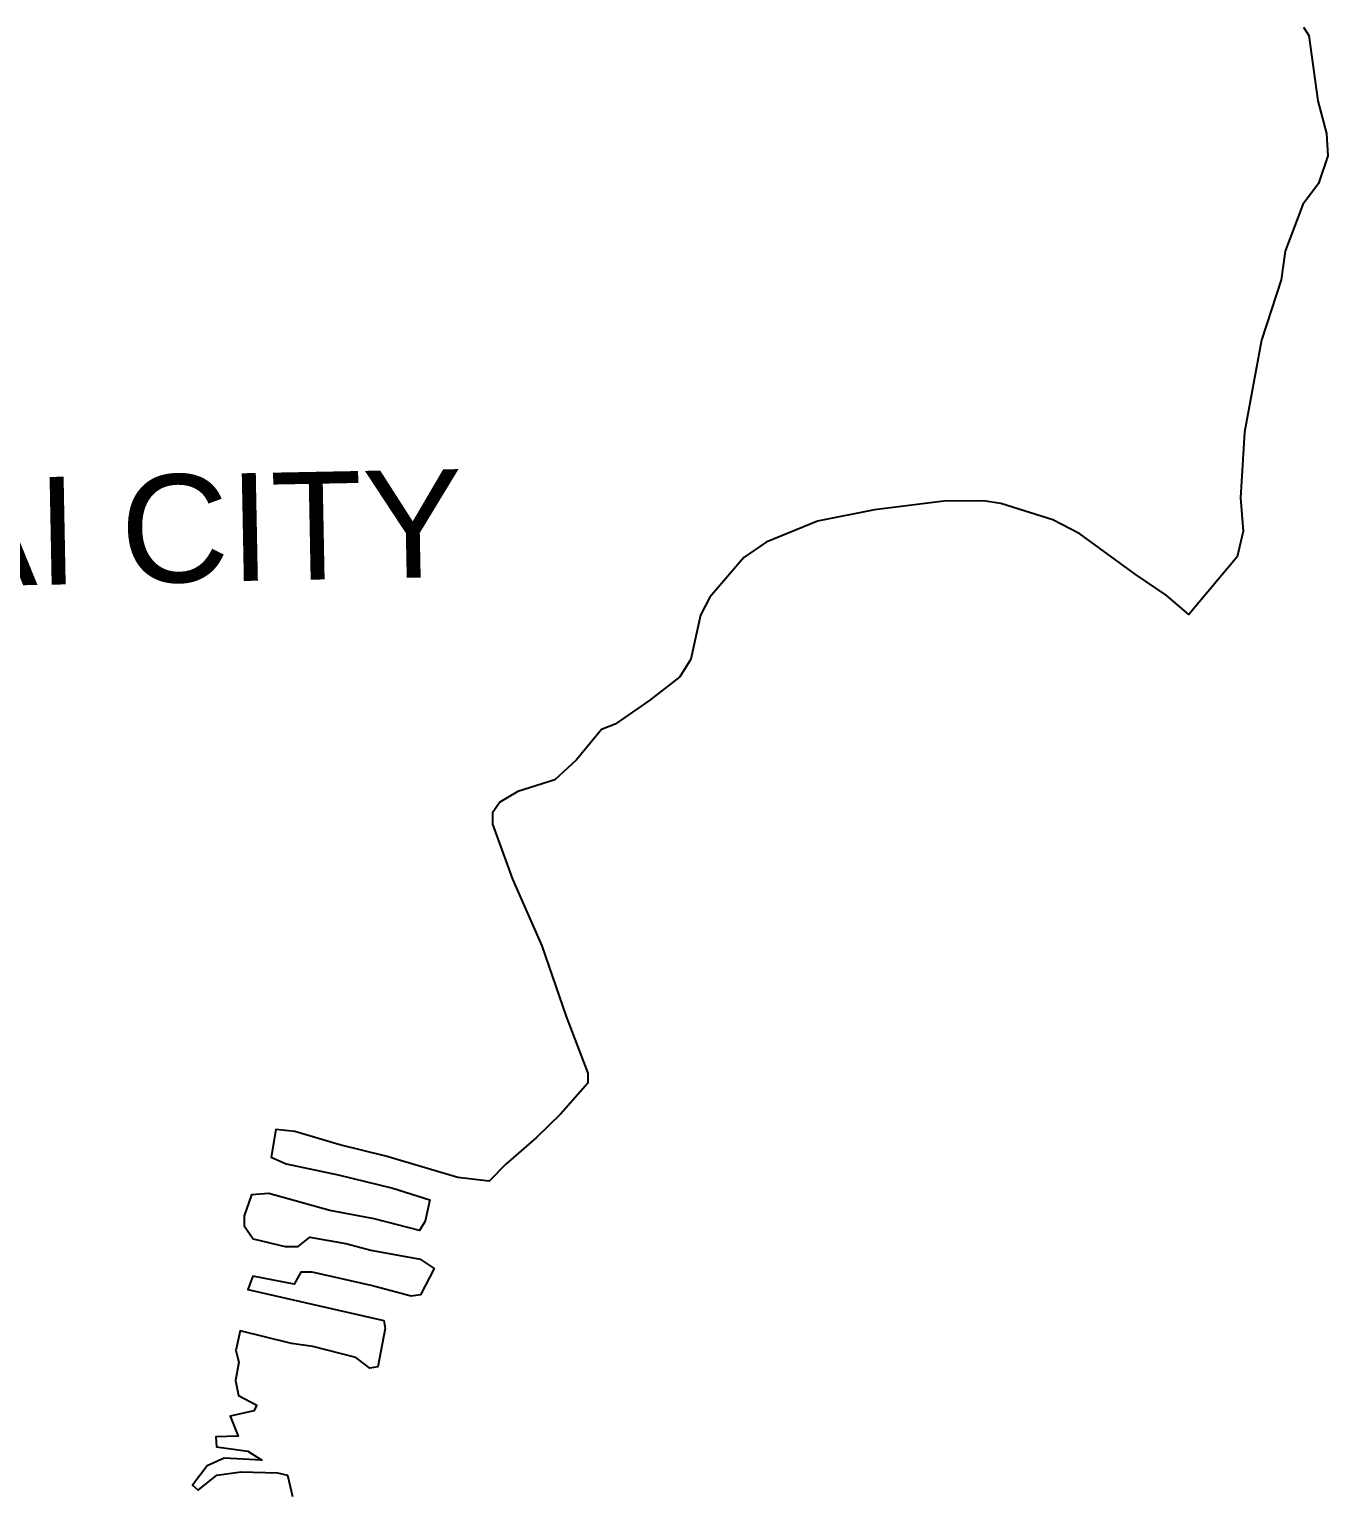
# Model space of a CAD drawing. Header units: metres. Extents: x 267218 to 277461, y 2088854 to 2108025.
# Drawn here: x 272810 to 277461, y 2098667 to 2103907 of the extents above; entities that cross this region are included whole.
import ezdxf

# ---------------------------------------------------------------- set-up
doc = ezdxf.new("R2010")
doc.units = ezdxf.units.M
doc.layers.add('VILLAGE BOUNDRY', color=10, linetype='Continuous')
doc.layers.add('VILLAGE NAME', color=250, linetype='Continuous')

msp = doc.modelspace()

# ---------------------------------------------------------------- linework, layer by layer
at = {"layer": 'VILLAGE BOUNDRY', "color": 3}
msp.add_polyline3d([(277374.2, 2103914.8, 0), (277393.3, 2103884.7, 0), (277425.4, 2103650.5, 0), (277456.6, 2103533.5, 0), (277461, 2103454.1, 0), (277427.8, 2103355.5, 0), (277371.7, 2103279.4, 0), (277308.7, 2103112.5, 0), (277294.4, 2103010.3, 0), (277224.3, 2102794.1, 0), (277162.6, 2102464.6, 0), (277148.5, 2102229.6, 0), (277158.3, 2102110.7, 0), (277137, 2102018, 0), (276963.9, 2101811.3, 0), (276882.1, 2101880.6, 0), (276771.6, 2101955.9, 0), (276573.2, 2102100.1, 0), (276476.3, 2102150.8, 0), (276289.8, 2102209.8, 0), (276226.9, 2102218.4, 0), (276085.7, 2102217.2, 0), (275837.1, 2102186.1, 0), (275633.4, 2102146.3, 0), (275450.1, 2102070.9, 0), (275369.9, 2102016.4, 0), (275247.7, 2101874.2, 0), (275214.6, 2101808.9, 0), (275180, 2101651.7, 0), (275140.1, 2101588.6, 0), (275033.2, 2101504.9, 0), (274908.3, 2101418.7, 0), (274859.1, 2101400.3, 0), (274770.3, 2101292, 0), (274692.4, 2101219.6, 0), (274560.5, 2101178.2, 0), (274495.8, 2101139.6, 0), (274469.2, 2101101.3, 0), (274469.5, 2101060.9, 0), (274540.6, 2100864.2, 0), (274645.6, 2100625.3, 0), (274732.8, 2100372.6, 0), (274810.7, 2100169.3, 0), (274811, 2100133.4, 0), (274713.2, 2100022.8, 0), (274626.5, 2099939.1, 0), (274517.4, 2099844.1, 0), (274457.3, 2099783.1, 0), (274345.1, 2099795.6, 0), (274086.7, 2099872, 0), (273922.7, 2099913.3, 0), (273760.9, 2099961.3, 0), (273693.5, 2099967.4, 0), (273676.4, 2099868.7, 0), (273730.4, 2099844.5, 0), (273916.8, 2099805.6, 0), (274112.2, 2099757.9, 0), (274244.8, 2099716.4, 0), (274227.5, 2099640, 0), (274207.6, 2099606.2, 0), (274045.9, 2099647.5, 0), (273886.4, 2099677.6, 0), (273668.5, 2099738.6, 0), (273605.7, 2099733.6, 0), (273579.4, 2099659.4, 0), (273579.7, 2099623.5, 0), (273611.5, 2099576.7, 0), (273726, 2099548.5, 0), (273773.1, 2099548.9, 0), (273815.4, 2099582.9, 0), (273943.4, 2099559.3, 0), (274033.3, 2099535.3, 0), (274210.7, 2099503.1, 0), (274260.3, 2099469.9, 0), (274211.7, 2099375.4, 0), (274178.1, 2099370.6, 0), (274034.3, 2099409.8, 0), (273823.2, 2099457.4, 0), (273782.8, 2099457.1, 0), (273758.5, 2099414.3, 0), (273610.3, 2099442.2, 0), (273592.7, 2099395, 0), (274080.2, 2099284.6, 0), (274084.9, 2099255.5, 0), (274059.1, 2099118.5, 0), (274029.9, 2099113.9, 0), (273980.3, 2099151.6, 0), (273825.3, 2099190.7, 0), (273749, 2099201.3, 0), (273564.8, 2099246.8, 0), (273549.6, 2099177.2, 0), (273561.2, 2099134.7, 0), (273548.3, 2099069.6, 0), (273559.9, 2099015.9, 0), (273625.2, 2098980.6, 0), (273614.2, 2098960.3, 0), (273529.1, 2098941.7, 0), (273558.8, 2098870.2, 0), (273478.1, 2098867.3, 0), (273480.7, 2098831.4, 0), (273592.9, 2098816.6, 0), (273642.5, 2098783.4, 0), (273507.9, 2098791.3, 0), (273447.6, 2098763.9, 0), (273394.3, 2098694, 0), (273414.7, 2098676.2, 0), (273481.5, 2098730.6, 0), (273568.8, 2098742.5, 0), (273698.9, 2098739, 0), (273734.8, 2098730.4, 0), (273753.4, 2098654.3, 0)], dxfattribs=at)

# ---------------------------------------------------------------- texts
at = {"layer": 'VILLAGE NAME', "insert": (270827.9, 2102264.7), "char_height": 385.732, "attachment_point": 1, "rotation": 1.1028}
msp.add_mtext_dynamic_manual_height_columns('{\\fArial|b0|i0|c0|p34;MUMBAI CITY}', width=4300.78, gutter_width=1928.7, heights=[0], dxfattribs=at)

doc.saveas('drawing.dxf')
